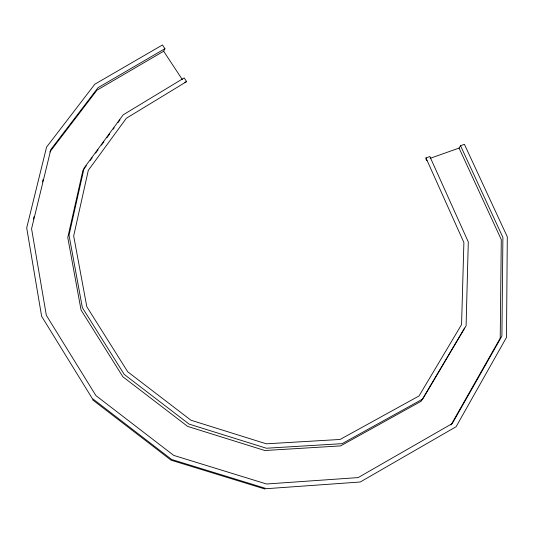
<?xml version="1.0" encoding="UTF-8"?>
<svg xmlns="http://www.w3.org/2000/svg" width="534" height="534" viewBox="0 0 534 534"><rect width="100%" height="100%" fill="white"/><g stroke="black" fill="none" stroke-linecap="round" stroke-linejoin="round"><path stroke-width="0.8" d="M33.435 219.08L34.029 216.657M42.5 181.9L43.087 179.477M49.789 151.996L96.954 90.186L163.658 51.231L164.926 48.694L162.47 44.963L94.838 84.198L46.565 147.097L26.7 227.891L41.632 316.315L92.202 398.391L171.694 459.507L266.573 488.683L360.256 482.002L456.116 426.713L506.492 337.381L507.3 236.829L464.413 144.32L460.522 145.695L459.08 148.085L430.13 158.331M450.996 424.93L500.211 338.209L501.279 239.586L459.08 148.085M464.58 328.01L421.199 401.221L340.572 445.903L264.857 450.516L187.661 426.419L122.887 376.79L81.068 310.067L67.771 237.557L82.91 170.393L86.328 165.74M90.226 160.42L92.182 157.764M95.593 153.111L98.029 149.787M101.447 145.135L103.883 141.81M106.813 137.825L109.737 133.834M113.155 129.181L114.129 127.853M118.027 122.533L119.983 119.876M186.6 81.602L126.311 118.288L88.304 170.326L73.679 235.955L86.815 306.723L127.733 371.804L190.978 420.231L266.319 443.814L340.085 439.462L419.043 395.954L461.57 324.552L463.892 242.523L425.958 157.917L429.863 156.535L468.291 241.949L466.089 325.84L422.741 399.018L342.08 443.667L266.346 448.233L189.083 424.089L124.242 374.421L82.363 307.671L69.02 235.154L84.132 168.003L123.147 114.863L184.17 77.904L186.6 81.602L184.811 82.343M164.926 48.694L98.049 87.683L50.857 149.487L31.566 228.726L46.338 315.314L95.92 395.614L173.71 455.395L266.546 483.998L358.16 477.59L452.291 423.542L501.907 336.073L502.901 237.41L460.522 145.695M264.971 489.037L171.067 460.168L92.409 399.692M426.98 160.674L426.179 159.799L425.958 157.917M163.658 51.231L182.354 79.599"/></g></svg>
